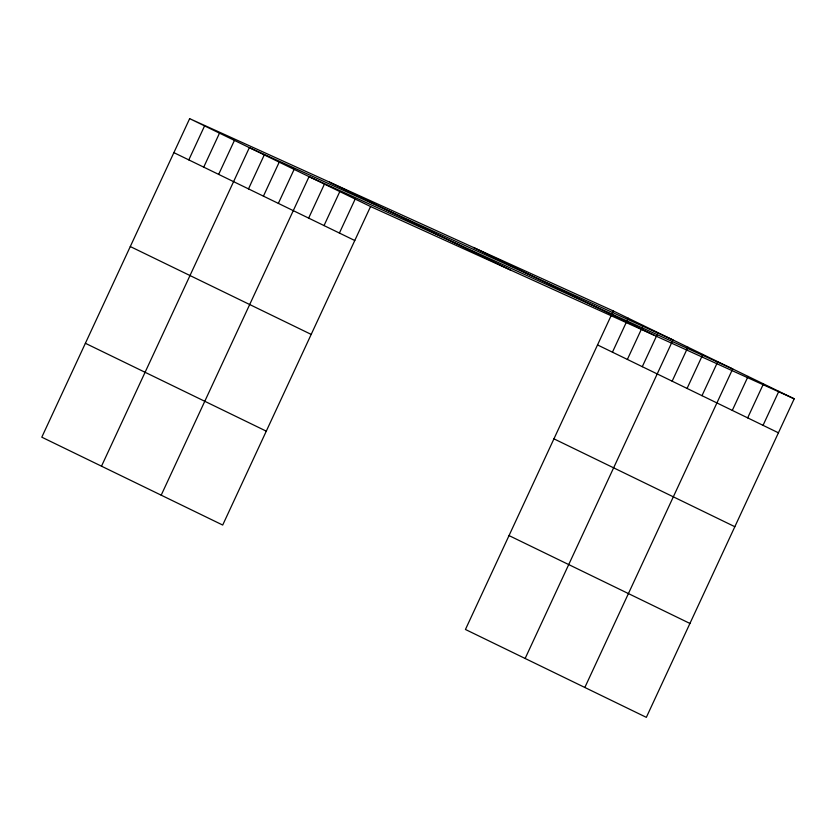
<?xml version="1.0" encoding="UTF-8"?>
<svg xmlns="http://www.w3.org/2000/svg" width="836" height="836" viewBox="0 0 836 836"><rect width="100%" height="100%" fill="white"/><g stroke="black" fill="none" stroke-linecap="round" stroke-linejoin="round"><path stroke-width="1.25" d="M189.657 118.649L41.8 437.186L222.7 525.05L370.557 206.523L189.657 118.649L613.3 310.95L794.2 398.814L646.343 717.351L465.443 629.477L613.3 310.95M188.8 159.895L204.58 125.902M203.723 167.148L219.502 133.154M218.656 174.4L234.435 140.406M101.501 466.185L249.358 147.648L672.99 339.938L525.133 658.475M248.501 188.894L264.28 154.9M263.424 196.146L279.203 162.153M278.346 203.388L294.126 169.394M161.191 495.184L309.059 176.647L732.691 368.937L584.834 687.474M308.651 218.112L324.431 184.119M324.023 225.584L339.803 191.59M339.406 233.045L355.185 199.052M612.443 352.186L628.223 318.192M627.366 359.438L643.145 325.444M642.288 366.69L658.068 332.697M672.144 381.185L687.923 347.191M687.067 388.437L702.846 354.443M701.989 395.679L717.769 361.685M732.294 410.403L748.074 376.409M747.666 417.875L763.446 383.881M763.049 425.336L778.828 391.342M370.557 206.523L794.2 398.814M473.5 247.487L654.4 335.361M329.457 182.112L510.357 269.976M597.521 344.934L778.42 432.808M173.878 152.643L354.777 240.517M553.934 438.837L734.834 526.701M130.291 246.547L311.201 334.41M509.019 535.583L689.93 623.447M85.387 343.293L266.287 431.157"/></g></svg>
